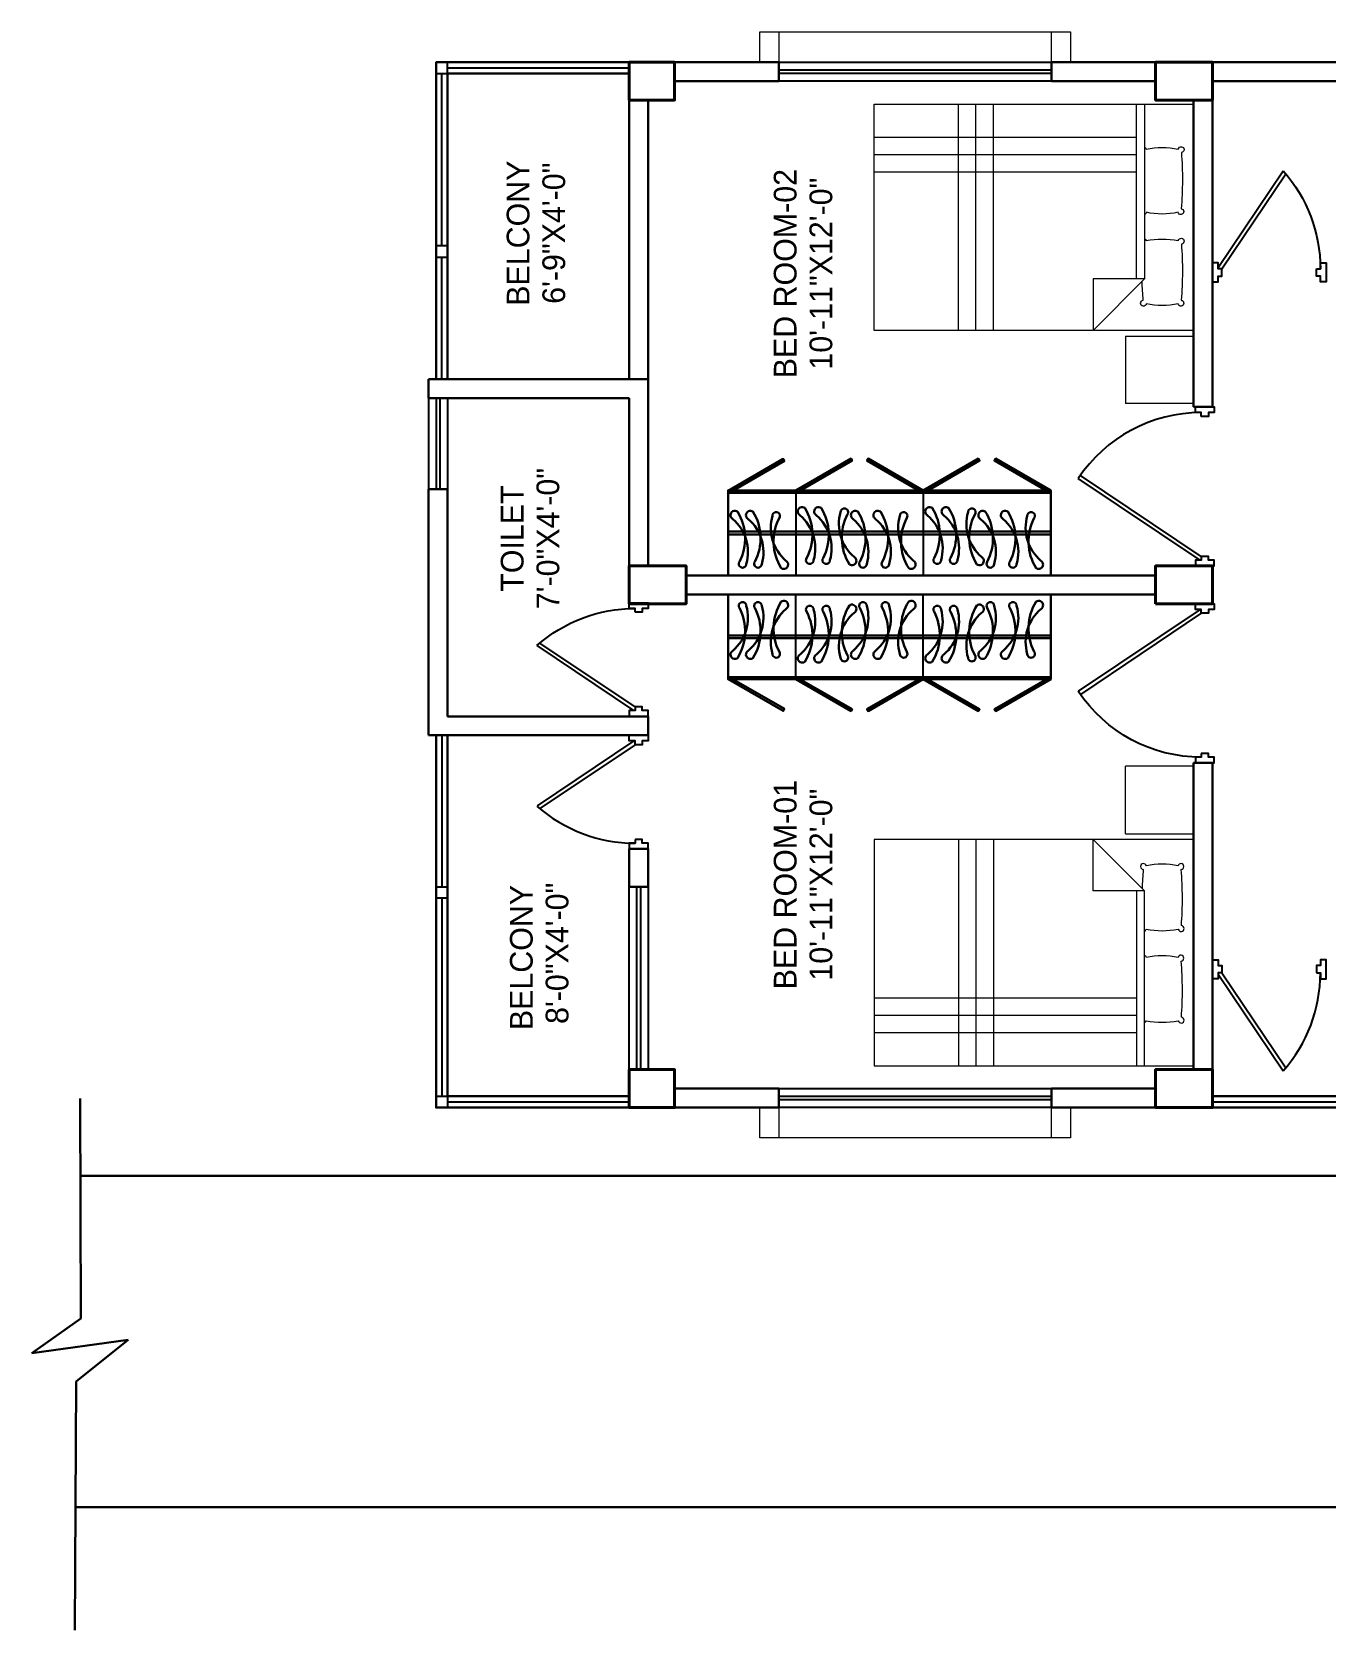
# Model space of a CAD drawing. Header units: inches. Extents: x -54558 to 35158, y -4190 to 41945.
# Drawn here: x -54557.5 to -54215.9, y -1621 to -1199 of the extents above; entities that cross this region are included whole.
import ezdxf

# ---------------------------------------------------------------- set-up
doc = ezdxf.new("R2010")
doc.units = ezdxf.units.IN
doc.header["$MEASUREMENT"] = 0
doc.layers.get('0').update_dxf_attribs({"true_color": 0xe4c8de})
for name, color, linetype in [('A-ANNO-TEXT', 7, 'Continuous'), ('DIM', 9, 'Continuous'), ('door', 34, 'Continuous')]:
    doc.layers.add(name, color=color, linetype=linetype)
for name, color, linetype, lineweight in [('A-FURN-FIXD', 44, 'Continuous', 9), ('A_WALL', 7, 'Continuous', 30), ('colum', 241, 'Continuous', 40), ('railing', 6, 'Continuous', 5), ('ROAD', 251, 'Continuous', 30), ('sanshade', 252, 'Continuous', 5), ('Ver', 144, 'Continuous', 30), ('Wall-02', 7, 'Continuous', 30), ('windo', 140, 'Continuous', 25)]:
    doc.layers.add(name, color=color, linetype=linetype, lineweight=lineweight)
doc.layers.add('illustr-FURNITURE', color=7, linetype='Continuous', lineweight=0, true_color=0x000000)
doc.styles.get("Standard").update_dxf_attribs({"font": 'ARIALN.TTF'})

# ---------------------------------------------------------------- blocks, each defined once
blk = doc.blocks.new('tyer')
at = {"layer": 'sanshade'}
for points in [[(-25800.79, -9018.32), (-25792.79, -9018.32), (-25792.79, -9023.32), (-25800.79, -9023.32)], [(-25800.79, -9018.32), (-25792.79, -9018.32), (-25792.79, -9100.32), (-25800.79, -9100.32)], [(-25800.79, -9095.32), (-25792.79, -9095.32), (-25792.79, -9100.32), (-25800.79, -9100.32)]]:
    blk.add_lwpolyline(points, close=True, dxfattribs=at)
blk = doc.blocks.new('efre')
at = {"layer": 'door'}
for p, q in [((10922.87, 10339.43), (10901.44, 10307.52)), ((10923.87, 10339.12), (10902.26, 10306.96))]:
    blk.add_line(p, q, dxfattribs=at)
for points in [[(10885.87, 10339.43), (10884.87, 10339.43), (10884.87, 10337.89), (10883.37, 10337.89), (10883.37, 10342.89), (10884.87, 10342.89), (10884.87, 10341.35), (10885.87, 10341.35)], [(10922.87, 10339.43), (10923.87, 10339.43), (10923.87, 10337.89), (10925.37, 10337.89), (10925.37, 10342.89), (10923.87, 10342.89), (10923.87, 10341.35), (10922.87, 10341.35)]]:
    blk.add_lwpolyline(points, close=True, dxfattribs=at)
blk.add_arc((10923.87, 10339.43), 39, 180, 236.3642, dxfattribs=at)
blk = doc.blocks.new('jj')
at = {"layer": 'door'}
for p, q in [((11000.83, 10306.39), (11025.92, 10323.24)), ((11001.13, 10305.39), (11026.7, 10322.56))]:
    blk.add_line(p, q, dxfattribs=at)
for points in [[(11000.83, 10331.39), (11000.83, 10332.39), (11002.37, 10332.39), (11002.37, 10333.89), (10997.37, 10333.89), (10997.37, 10332.39), (10998.91, 10332.39), (10998.91, 10331.39)], [(11000.83, 10306.39), (11000.83, 10305.39), (11002.37, 10305.39), (11002.37, 10303.89), (10997.37, 10303.89), (10997.37, 10305.39), (10998.91, 10305.39), (10998.91, 10306.39)]]:
    blk.add_lwpolyline(points, close=True, dxfattribs=at)
blk.add_arc((11000.83, 10293.39), 39, 48.4266, 90, dxfattribs=at)
blk = doc.blocks.new('www')
at = {"layer": 'illustr-FURNITURE', "color": 1}
for p, q in [((10806.97, 10296.75), (10747.22, 10296.75)), ((10747.22, 10296.75), (10747.22, 10212.48)), ((10755.98, 10296.75), (10755.98, 10227.52)), ((10760.57, 10296.75), (10760.57, 10227.52)), ((10765.15, 10296.75), (10765.15, 10227.52)), ((10806.97, 10212.48), (10806.97, 10296.75)), ((10806.97, 10274.46), (10747.22, 10274.46)), ((10806.97, 10269.88), (10747.22, 10269.88)), ((10806.97, 10265.3), (10747.22, 10265.3)), ((10793.37, 10238.98), (10806.97, 10238.98)), ((10806.97, 10238.98), (10793.37, 10225.37)), ((10793.37, 10225.37), (10793.37, 10238.98)), ((10808.47, 10230.4), (10808.47, 10212.45)), ((10808.47, 10230.4), (10826.33, 10230.4)), ((10826.33, 10212.45), (10826.33, 10230.4)), ((10793.37, 10227.52), (10747.22, 10227.52)), ((10747.22, 10225.37), (10793.37, 10225.37)), ((10747.22, 10212.48), (10806.97, 10212.48)), ((10808.43, 10212.5), (10808.47, 10212.5)), ((10826.33, 10212.45), (10808.47, 10212.45))]:
    blk.add_line(p, q, dxfattribs=at)
for centre, radius, start, end in [((10759.25, 10225.71), 0.776, 205.8663, 258.2519), ((10781.38, 10220.71), 22.68, 169.2326, 190.7674), ((10775.63, 10225.65), 0.776, 283.7421, 339.1614), ((10757.08, 10220.71), 19.19, 347.4169, 12.5831), ((10783.43, 10225.71), 0.776, 205.8663, 258.2519), ((10805.55, 10220.71), 22.68, 169.2326, 190.7674), ((10791.28, 10137.25), 88.81, 84.9917, 88.2383), ((10799.81, 10225.65), 0.776, 283.7421, 174.7412), ((10781.26, 10220.71), 19.19, 347.4169, 12.5831), ((10759.25, 10215.71), 0.776, 101.7481, 355.1787), ((10775.63, 10215.78), 0.776, 185.2588, 76.2579), ((10783.43, 10215.71), 0.776, 101.7481, 355.1787), ((10799.81, 10215.78), 0.776, 185.2588, 76.2579), ((10767.1, 10304.18), 88.81, 265.4292, 275.0083), ((10791.28, 10304.18), 88.81, 265.4292, 275.0083)]:
    blk.add_arc(centre, radius, start, end, dxfattribs=at)
blk = doc.blocks.new('IHK')
at = {"color": 0}
for p, q in [((9728.1, 10694.28), (9728.1, 10676.38)), ((9728.85, 10694.28), (9728.85, 10676.38)), ((9728.1, 10676.38), (9728.1, 10642.73)), ((9728.85, 10676.38), (9728.85, 10642.73)), ((9728.1, 10642.73), (9728.1, 10609.08)), ((9728.85, 10642.73), (9728.85, 10609.08))]:
    blk.add_line(p, q, dxfattribs=at)
for points in [[(9736.11, 10691.3, -0.267392), (9722.85, 10691.79, -1.049005), (9724.81, 10693.04, 0.295269), (9736.69, 10689.47, 1.314488), (9736.11, 10691.3)], [(9736.11, 10687.22, -0.267392), (9722.85, 10687.71, -1.049005), (9724.81, 10688.96, 0.295269), (9736.69, 10685.39, 1.314488), (9736.11, 10687.22)], [(9724.51, 10680.73, -0.267392), (9737.77, 10680.24, -1.049005), (9735.81, 10678.99, 0.295269), (9723.93, 10682.56, 1.314488), (9724.51, 10680.73)], [(9735.13, 10673.54, -0.267392), (9721.87, 10674.03, -1.049005), (9723.83, 10675.28, 0.295269), (9735.71, 10671.7, 1.314488), (9735.13, 10673.54)], [(9735.13, 10669.21, -0.267392), (9721.87, 10669.7, -1.049005), (9723.83, 10670.95, 0.295269), (9735.71, 10667.38, 1.314488), (9735.13, 10669.21)], [(9723.53, 10662.72, -0.267392), (9736.79, 10662.23, -1.049005), (9734.83, 10660.98, 0.295269), (9722.95, 10664.56, 1.314488), (9723.53, 10662.72)], [(9736.11, 10659.51, -0.267392), (9722.85, 10660, -1.049005), (9724.81, 10661.25, 0.295269), (9736.69, 10657.67, 1.314488), (9736.11, 10659.51)], [(9736.11, 10653.57, -0.267392), (9722.85, 10654.06, -1.049005), (9724.81, 10655.31, 0.295269), (9736.69, 10651.73, 1.314488), (9736.11, 10653.57)], [(9724.51, 10647.08, -0.267392), (9737.77, 10646.59, -1.049005), (9735.81, 10645.34, 0.295269), (9723.93, 10648.91, 1.314488), (9724.51, 10647.08)], [(9735.13, 10639.89, -0.267392), (9721.87, 10640.38, -1.049005), (9723.83, 10641.63, 0.295269), (9735.71, 10638.05, 1.314488), (9735.13, 10639.89)], [(9735.13, 10635.56, -0.267392), (9721.87, 10636.05, -1.049005), (9723.83, 10637.3, 0.295269), (9735.71, 10633.73, 1.314488), (9735.13, 10635.56)], [(9723.53, 10629.07, -0.267392), (9736.79, 10628.58, -1.049005), (9734.83, 10627.33, 0.295269), (9722.95, 10630.9, 1.314488), (9723.53, 10629.07)], [(9736.11, 10625.86, -0.267392), (9722.85, 10626.35, -1.049005), (9724.81, 10627.6, 0.295269), (9736.69, 10624.02, 1.314488), (9736.11, 10625.86)], [(9736.11, 10619.92, -0.267392), (9722.85, 10620.41, -1.049005), (9724.81, 10621.66, 0.295269), (9736.69, 10618.08, 1.314488), (9736.11, 10619.92)], [(9724.51, 10613.42, -0.267392), (9737.77, 10612.93, -1.049005), (9735.81, 10611.69, 0.295269), (9723.93, 10615.26, 1.314488), (9724.51, 10613.42)]]:
    blk.add_lwpolyline(points, format="xyb", dxfattribs=at)
at = {"layer": 'A-FURN-FIXD', "lineweight": 30}
for p, q in [((9717.26, 10694.28), (9717.26, 10609.08)), ((9717.86, 10609.08), (9717.86, 10694.28))]:
    blk.add_line(p, q, dxfattribs=at)
for points in [[(9717.34, 10694.28), (9708.93, 10679.71), (9709.45, 10679.41), (9717.86, 10693.98)], [(9739.69, 10609.08), (9739.69, 10694.28), (9717.26, 10694.28), (9717.26, 10609.08)], [(9717.26, 10676.38), (9708.85, 10661.81), (9709.37, 10661.51), (9717.78, 10676.08)], [(9717.26, 10642.73), (9708.85, 10657.3), (9709.37, 10657.6), (9717.78, 10643.03)], [(9717.26, 10642.73), (9708.85, 10628.16), (9709.37, 10627.86), (9717.78, 10642.43)], [(9717.26, 10609.08), (9708.85, 10623.65), (9709.37, 10623.95), (9717.78, 10609.38)]]:
    blk.add_lwpolyline(points, close=True, dxfattribs=at)
at = {"layer": 'DIM'}
for p, q in [((9717.26, 10676.38), (9739.69, 10676.38)), ((9717.26, 10642.73), (9739.69, 10642.73)), ((9717.26, 10609.08), (9739.69, 10609.08))]:
    blk.add_line(p, q, dxfattribs=at)

msp = doc.modelspace()

# ---------------------------------------------------------------- linework, layer by layer
at = {"layer": 'colum'}
for points in [[(-54399.852, -1206.999), (-54399.852, -1216.999), (-54387.852, -1216.999), (-54387.852, -1206.999)], [(-54260.852, -1206.999), (-54260.852, -1216.999), (-54245.852, -1216.999), (-54245.852, -1206.999)], [(-54399.852, -1349.999), (-54399.852, -1339.999), (-54384.852, -1339.999), (-54384.852, -1349.999)], [(-54260.852, -1349.999), (-54260.852, -1339.999), (-54245.852, -1339.999), (-54245.852, -1349.999)], [(-54399.852, -1482.999), (-54399.852, -1472.999), (-54387.852, -1472.999), (-54387.852, -1482.999)], [(-54260.852, -1482.999), (-54260.852, -1472.999), (-54245.852, -1472.999), (-54245.852, -1482.999)]]:
    msp.add_lwpolyline(points, close=True, dxfattribs=at)
at = {"layer": 'ROAD'}
for p, q in [((-54544.666, -1538.754), (-54544.851, -1480.612)), ((-53620.852, -1500.999), (-54544.786, -1500.999)), ((-54544.666, -1538.754), (-54557.55, -1547.838)), ((-54557.55, -1547.838), (-54532.146, -1544.388)), ((-54532.146, -1544.388), (-54545.87, -1555.332)), ((-54546.223, -1620.974), (-54545.87, -1555.332)), ((-53620.852, -1588.558), (-54546.049, -1588.558))]:
    msp.add_line(p, q, dxfattribs=at)
at = {"layer": 'Ver'}
for points in [[(-54450.852, -1290.713), (-54450.852, -1206.999), (-54399.852, -1206.999)], [(-54447.852, -1290.713), (-54447.852, -1209.999), (-54399.852, -1209.999)], [(-54450.852, -1384.713), (-54450.852, -1482.999), (-54399.852, -1482.999)], [(-54447.852, -1384.713), (-54447.852, -1479.999), (-54399.852, -1479.999)], [(-54245.852, -1479.999), (-54124.852, -1479.999)], [(-54245.852, -1482.999), (-54124.852, -1482.999)]]:
    msp.add_lwpolyline(points, dxfattribs=at)
at = {"layer": 'Wall-02'}
for p, q in [((-54387.852, -1206.999), (-54360.352, -1206.999)), ((-54360.352, -1211.999), (-54360.352, -1206.999)), ((-54288.352, -1206.999), (-54185.852, -1206.999)), ((-54288.352, -1211.999), (-54288.352, -1206.999)), ((-54387.852, -1211.999), (-54360.352, -1211.999)), ((-54288.352, -1211.999), (-54260.852, -1211.999)), ((-54245.852, -1211.999), (-54185.852, -1211.999)), ((-54399.852, -1216.999), (-54399.852, -1290.713)), ((-54394.852, -1216.999), (-54394.852, -1339.999)), ((-54250.852, -1216.999), (-54250.852, -1297.999)), ((-54245.852, -1216.999), (-54245.852, -1297.999)), ((-54452.852, -1290.713), (-54452.852, -1295.713)), ((-54394.852, -1290.713), (-54452.852, -1290.713)), ((-54399.852, -1295.713), (-54452.852, -1295.713)), ((-54399.852, -1295.713), (-54399.852, -1339.999)), ((-54250.852, -1297.999), (-54245.852, -1297.999)), ((-54447.852, -1319.713), (-54452.852, -1319.713)), ((-54452.852, -1319.713), (-54452.852, -1384.713)), ((-54447.852, -1319.713), (-54447.852, -1379.713)), ((-54260.852, -1342.499), (-54384.852, -1342.499)), ((-54260.852, -1347.499), (-54384.852, -1347.499)), ((-54394.852, -1379.713), (-54447.852, -1379.713)), ((-54394.852, -1379.713), (-54394.852, -1384.713)), ((-54394.852, -1384.713), (-54452.852, -1384.713)), ((-54250.852, -1391.999), (-54250.852, -1472.999)), ((-54250.852, -1391.999), (-54245.852, -1391.999)), ((-54245.852, -1391.999), (-54245.852, -1472.999)), ((-54394.852, -1414.713), (-54399.852, -1414.713)), ((-54399.852, -1414.713), (-54399.852, -1424.713)), ((-54394.852, -1414.713), (-54394.852, -1424.713)), ((-54394.852, -1424.713), (-54399.852, -1424.713)), ((-54387.852, -1477.999), (-54360.352, -1477.999)), ((-54360.352, -1482.999), (-54360.352, -1477.999)), ((-54288.352, -1477.999), (-54260.852, -1477.999)), ((-54288.352, -1482.999), (-54288.352, -1477.999)), ((-54387.852, -1482.999), (-54360.352, -1482.999)), ((-54288.352, -1482.999), (-54260.852, -1482.999))]:
    msp.add_line(p, q, dxfattribs=at)
at = {"layer": 'windo'}
for p, q in [((-54360.352, -1206.999), (-54288.352, -1206.999)), ((-54360.352, -1208.999), (-54288.352, -1208.999)), ((-54288.352, -1209.999), (-54360.352, -1209.999)), ((-54288.352, -1211.999), (-54360.352, -1211.999)), ((-54452.852, -1295.713), (-54452.852, -1319.713)), ((-54450.852, -1295.713), (-54450.852, -1319.713)), ((-54449.852, -1295.713), (-54449.852, -1319.713)), ((-54447.852, -1295.713), (-54447.852, -1319.713)), ((-54399.852, -1472.999), (-54399.852, -1424.713)), ((-54397.852, -1472.999), (-54397.852, -1424.713)), ((-54396.852, -1424.713), (-54396.852, -1472.999)), ((-54394.852, -1424.713), (-54394.852, -1472.999)), ((-54360.352, -1477.999), (-54288.352, -1477.999)), ((-54360.352, -1479.999), (-54288.352, -1479.999)), ((-54288.352, -1480.999), (-54360.352, -1480.999)), ((-54288.352, -1482.999), (-54360.352, -1482.999))]:
    msp.add_line(p, q, dxfattribs=at)
for points in [[(-54447.852, -1209.999), (-54447.852, -1206.999), (-54450.852, -1206.999), (-54450.852, -1209.999)], [(-54447.852, -1258.487), (-54447.852, -1255.487), (-54450.852, -1255.487), (-54450.852, -1258.487)], [(-54447.852, -1424.749), (-54447.852, -1427.749), (-54450.852, -1427.749), (-54450.852, -1424.749)], [(-54447.852, -1479.999), (-54447.852, -1482.999), (-54450.852, -1482.999), (-54450.852, -1479.999)]]:
    msp.add_lwpolyline(points, close=True, dxfattribs=at)
for points in [[(-54449.352, -1255.487), (-54449.352, -1209.999)], [(-54447.852, -1208.499), (-54399.852, -1208.499)], [(-54449.352, -1290.713), (-54449.352, -1258.487)], [(-54449.352, -1384.713), (-54449.352, -1424.749)], [(-54449.352, -1427.749), (-54449.352, -1479.999)], [(-54447.852, -1481.499), (-54399.852, -1481.499)], [(-54245.852, -1481.499), (-54192.352, -1481.499)]]:
    msp.add_lwpolyline(points, dxfattribs=at)

# ---------------------------------------------------------------- block references
at = {"layer": 'A_WALL', "xscale": -1}
for name, p, rotation in [('www', (-44038.401, 9529.185), 90), ('jj', (-64549.741, -12262.364), 270), ('IHK', (-43679.468, 8397.195), 90), ('efre', (-64588.245, -12275.364), 270)]:
    msp.add_blockref(name, p, dxfattribs=dict(at, rotation=rotation))
at = {"layer": 'A_WALL'}
for name, p, rotation in [('efre', (-64588.245, 9585.366), 270), ('IHK', (-43679.468, -11087.193), 90), ('jj', (-43397.487, 8919.176), 180), ('www', (-44038.401, -12219.184), 90), ('jj', (-64549.741, 9553.366), 270)]:
    msp.add_blockref(name, p, dxfattribs=dict(at, rotation=rotation))
at = {"layer": 'A_WALL', "xscale": -1}
msp.add_blockref('jj', (-43397.487, -11683.601), dxfattribs=at)
at = {"layer": 'railing', "rotation": 90}
for p in [(-63383.672, 24593.789), (-63383.672, 24309.789)]:
    msp.add_blockref('tyer', p, dxfattribs=at)

# ---------------------------------------------------------------- texts
at = {"layer": 'A-ANNO-TEXT', "char_height": 6, "attachment_point": 8, "rotation": 90, "line_spacing_factor": 0.942857}
for s, insert, width in [('{\\fChiller|b0|i0|c0|p82;\\C242;\\c2564301;BELCONY\\P6\'-9"X4\'-0"}', (-54416.682, -1252.131), 59.66043), ('{\\fChiller|b0|i0|c0|p82;\\C242;\\c2564301;BED ROOM-02 10\'-11"X12\'-0"}', (-54346.151, -1262.815), 59.66043), ('{\\fChiller|b0|i0|c0|p82;\\C242;\\c2564301;TOILET\\P7\'-0"X4\'-0"}', (-54418.237, -1332.771), 39.77403), ('{\\fChiller|b0|i0|c0|p82;\\C242;\\c2564301;BED ROOM-01 10\'-11"X12\'-0"}', (-54346.151, -1424.153), 59.66043), ('{\\fChiller|b0|i0|c0|p82;\\C242;\\c2564301;BELCONY\\P 8\'-0"X4\'-0"}', (-54415.816, -1443.396), 59.66043)]:
    msp.add_mtext(s, dxfattribs=dict(at, insert=insert, width=width))

doc.saveas('drawing.dxf')
